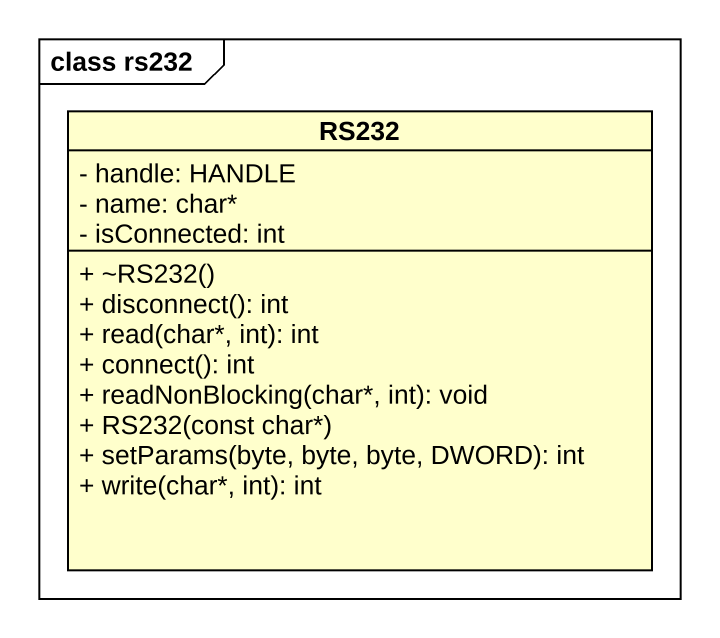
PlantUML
@startuml
mainframe class rs232
hide circle
hide empty members
skinparam classAttributeIconSize 0
class RS232 {
  - handle: HANDLE
  - name: char*
  - isConnected: int
  + ~RS232()
  + disconnect(): int
  + read(char*, int): int
  + connect(): int
  + readNonBlocking(char*, int): void
  + RS232(const char*)
  + setParams(byte, byte, byte, DWORD): int
  + write(char*, int): int
}
@enduml
